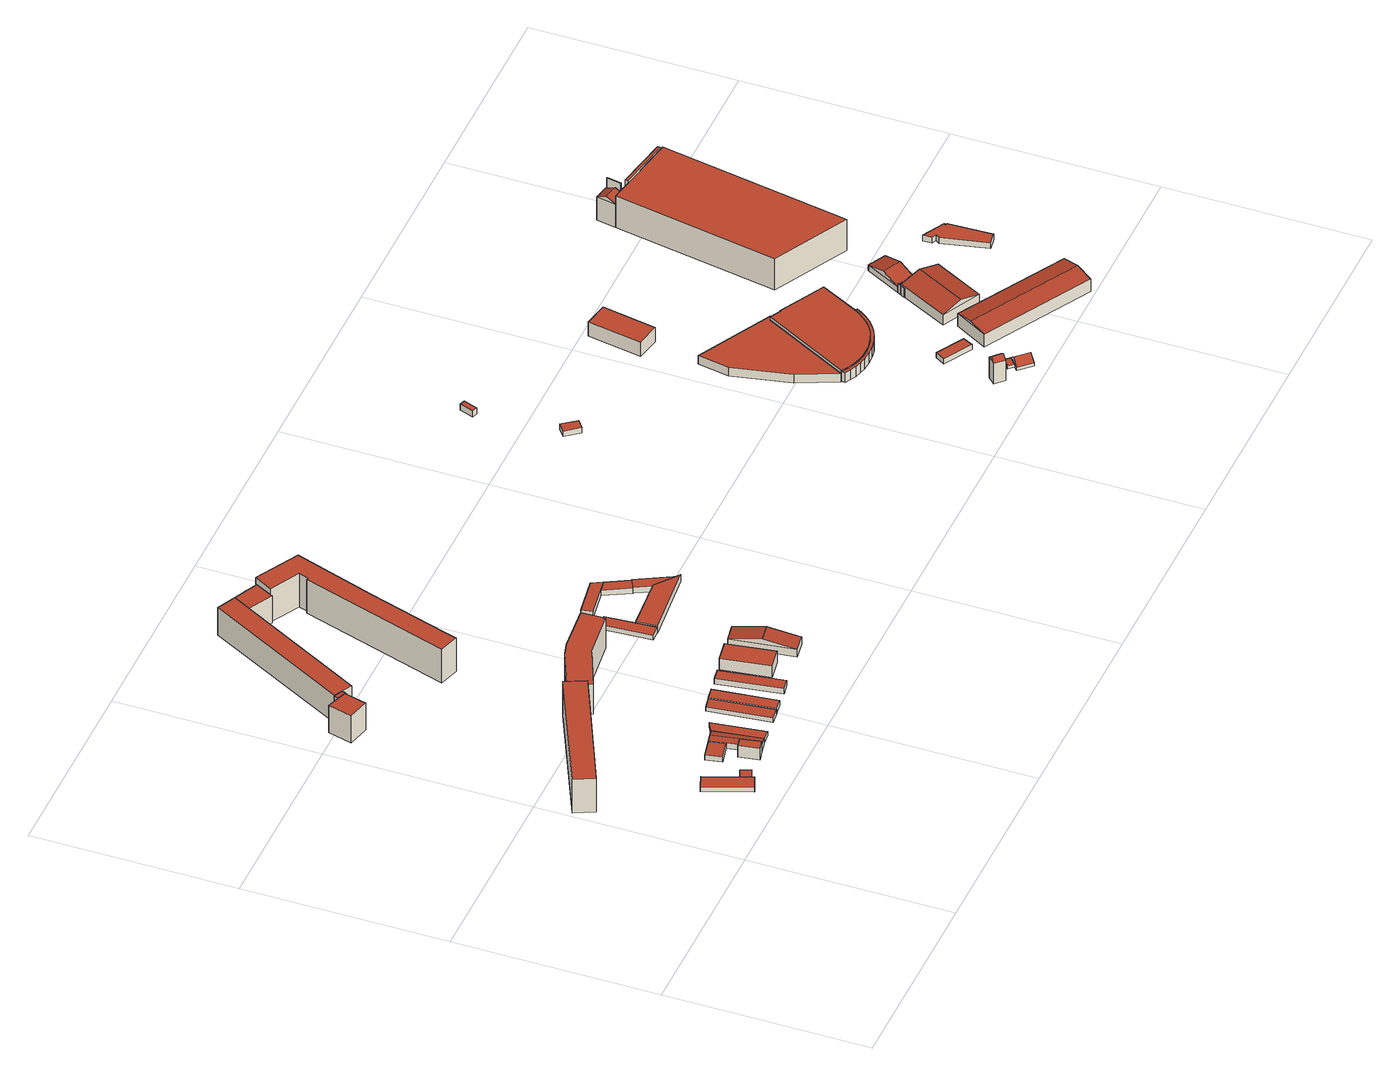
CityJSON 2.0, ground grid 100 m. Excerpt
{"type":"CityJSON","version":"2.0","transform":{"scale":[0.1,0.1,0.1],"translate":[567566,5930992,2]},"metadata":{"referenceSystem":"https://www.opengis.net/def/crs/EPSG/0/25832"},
"CityObjects":{
"building1":{"type":"Building","attributes":{"Gemeindeschluessel":"02000000","function":"31001_2320"},"children":["building1-1","building1-2"]},
"building1-1":{"type":"BuildingPart","attributes":{"roofType":"1000","measuredHeight":2.61,"storeysAboveGround":2},"parents":["building1"],"geometry":[{"type":"Solid","lod":"2","boundaries":[[[[0,1,2,3]],[[4,5,1,0]],[[6,7,5,4]],[[3,2,7,6]],[[4,0,3,6]],[[1,5,7,2]]]],"semantics":{"surfaces":[{"type":"WallSurface"},{"type":"RoofSurface","Flaechenneigung":"90","Flaechenrichtung":"0","Flaechengroesse":"172.58884900269"},{"type":"GroundSurface"}],"values":[[0,0,0,0,1,2]]}}]},
"building1-2":{"type":"BuildingPart","attributes":{"roofType":"1000","measuredHeight":2.61,"storeysAboveGround":2},"parents":["building1"],"geometry":[{"type":"Solid","lod":"2","boundaries":[[[[8,9,10,11]],[[12,13,9,8]],[[14,15,13,12]],[[11,10,15,14]],[[12,8,11,14]],[[9,13,15,10]]]],"semantics":{"surfaces":[{"type":"WallSurface"},{"type":"RoofSurface","Flaechenneigung":"90","Flaechenrichtung":"0","Flaechengroesse":"24.5492447612525"},{"type":"GroundSurface"}],"values":[[0,0,0,0,1,2]]}}]},
"building2":{"type":"Building","attributes":{"Gemeindeschluessel":"02000000","function":"31001_2120"},"children":["building2-1","building2-2","building2-3"]},
"building2-1":{"type":"BuildingPart","attributes":{"roofType":"1000","measuredHeight":6.5,"storeysAboveGround":2},"parents":["building2"],"geometry":[{"type":"Solid","lod":"2","boundaries":[[[[16,17,18,19]],[[20,21,17,16]],[[22,23,21,20]],[[19,18,23,22]],[[20,16,19,22]],[[17,21,23,18]]]],"semantics":{"surfaces":[{"type":"WallSurface"},{"type":"RoofSurface","Flaechenneigung":"90","Flaechenrichtung":"0","Flaechengroesse":"48.8688509267529"},{"type":"GroundSurface"}],"values":[[0,0,0,0,1,2]]}}]},
"building2-2":{"type":"BuildingPart","attributes":{"roofType":"3100","measuredHeight":3.79,"storeysAboveGround":2},"parents":["building2"],"geometry":[{"type":"Solid","lod":"2","boundaries":[[[[24,25,26,27]],[[28,21,25,24]],[[29,30,21,28]],[[27,26,30,29]],[[24,31,28]],[[29,32,27]],[[27,32,31,24]],[[28,31,32,29]],[[25,21,30,26]]]],"semantics":{"surfaces":[{"type":"WallSurface"},{"type":"RoofSurface","Flaechenneigung":"78.8518029369975","Flaechenrichtung":"80.4486795784462","Flaechengroesse":"81.4387419952167"},{"type":"RoofSurface","Flaechenneigung":"78.8560026467518","Flaechenrichtung":"259.148155860536","Flaechengroesse":"81.4329071623672"},{"type":"GroundSurface"}],"values":[[0,0,0,0,0,0,1,2,3]]}}]},
"building2-3":{"type":"BuildingPart","attributes":{"roofType":"1000","measuredHeight":2.98,"storeysAboveGround":2},"parents":["building2"],"geometry":[{"type":"Solid","lod":"2","boundaries":[[[[33,34,35,36]],[[37,38,34,33]],[[39,30,38,37]],[[36,35,30,39]],[[37,33,36,39]],[[34,38,30,35]]]],"semantics":{"surfaces":[{"type":"WallSurface"},{"type":"RoofSurface","Flaechenneigung":"90","Flaechenrichtung":"0","Flaechengroesse":"76.8748720084863"},{"type":"GroundSurface"}],"values":[[0,0,0,0,1,2]]}}]},
"building3":{"type":"Building","attributes":{"Gemeindeschluessel":"02000000","function":"31001_1010"},"children":["building3-1","building3-2"]},
"building3-1":{"type":"BuildingPart","attributes":{"roofType":"1000","measuredHeight":19.07,"storeysAboveGround":5},"parents":["building3"],"geometry":[{"type":"Solid","lod":"2","boundaries":[[[[40,41,42,43]],[[44,45,41,40]],[[46,47,45,44]],[[43,42,47,46]],[[44,40,43,46]],[[41,45,47,42]]]],"semantics":{"surfaces":[{"type":"WallSurface"},{"type":"RoofSurface","Flaechenneigung":"90","Flaechenrichtung":"0","Flaechengroesse":"732.105145331056"},{"type":"GroundSurface"}],"values":[[0,0,0,0,1,2]]}}]},
"building3-2":{"type":"BuildingPart","attributes":{"roofType":"1000","measuredHeight":16.94,"storeysAboveGround":5},"parents":["building3"],"geometry":[{"type":"Solid","lod":"2","boundaries":[[[[48,49,50,51]],[[52,53,49,48]],[[54,47,53,52]],[[55,56,47,54]],[[57,58,56,55]],[[59,60,58,57]],[[61,62,60,59]],[[63,64,62,61]],[[65,66,64,63]],[[67,68,66,65]],[[51,50,68,67]],[[65,63,61,59,57,55,54,52,48,51,67]],[[49,53,47,56,58,60,62,64,66,68,50]]]],"semantics":{"surfaces":[{"type":"WallSurface"},{"type":"RoofSurface","Flaechenneigung":"90","Flaechenrichtung":"0","Flaechengroesse":"577.203025710552"},{"type":"GroundSurface"}],"values":[[0,0,0,0,0,0,0,0,0,0,0,1,2]]}}]},
"building4":{"type":"Building","attributes":{"Gemeindeschluessel":"02000000","function":"31001_2463","roofType":"1000","measuredHeight":2.28,"storeysAboveGround":1},"address":[{"country":"Germany","locality":"Hamburg","thoroughfareNumber":"16","thoroughfareName":"Uffelnsweg","postcode":"20539"}],"geometry":[{"type":"Solid","lod":"2","boundaries":[[[[69,70,71,72]],[[73,74,70,69]],[[75,76,74,73]],[[72,71,76,75]],[[73,69,72,75]],[[70,74,76,71]]]],"semantics":{"surfaces":[{"type":"WallSurface"},{"type":"RoofSurface","Flaechenneigung":"90","Flaechenrichtung":"0","Flaechengroesse":"151.168397990707"},{"type":"GroundSurface"}],"values":[[0,0,0,0,1,2]]}}]},
"building5":{"type":"Building","attributes":{"Gemeindeschluessel":"02000000","function":"31001_2463","roofType":"1000","measuredHeight":2.44,"storeysAboveGround":1},"geometry":[{"type":"Solid","lod":"2","boundaries":[[[[77,78,79,80]],[[81,82,78,77]],[[83,84,82,81]],[[80,79,84,83]],[[81,77,80,83]],[[78,82,84,79]]]],"semantics":{"surfaces":[{"type":"WallSurface"},{"type":"RoofSurface","Flaechenneigung":"90","Flaechenrichtung":"0","Flaechengroesse":"186.689683500251"},{"type":"GroundSurface"}],"values":[[0,0,0,0,1,2]]}}]},
"building6":{"type":"Building","attributes":{"Gemeindeschluessel":"02000000","function":"31001_2463","roofType":"1000","measuredHeight":2.74,"storeysAboveGround":1},"geometry":[{"type":"Solid","lod":"2","boundaries":[[[[85,86,87,88]],[[89,90,86,85]],[[91,92,90,89]],[[88,87,92,91]],[[89,85,88,91]],[[86,90,92,87]]]],"semantics":{"surfaces":[{"type":"WallSurface"},{"type":"RoofSurface","Flaechenneigung":"90","Flaechenrichtung":"0","Flaechengroesse":"181.79364650472"},{"type":"GroundSurface"}],"values":[[0,0,0,0,1,2]]}}]},
"building7":{"type":"Building","attributes":{"Gemeindeschluessel":"02000000","function":"31001_1120"},"children":["building7-1","building7-2","building7-3","building7-4","building7-5"]},
"building7-1":{"type":"BuildingPart","attributes":{"roofType":"1000","measuredHeight":15.47,"storeysAboveGround":5},"parents":["building7"],"geometry":[{"type":"Solid","lod":"2","boundaries":[[[[93,94,95,96]],[[97,98,94,93]],[[99,100,98,97]],[[96,95,100,99]],[[97,93,96,99]],[[94,98,100,95]]]],"semantics":{"surfaces":[{"type":"WallSurface"},{"type":"RoofSurface","Flaechenneigung":"90","Flaechenrichtung":"0","Flaechengroesse":"129.647803347166"},{"type":"GroundSurface"}],"values":[[0,0,0,0,1,2]]}}]},
"building7-2":{"type":"BuildingPart","attributes":{"roofType":"1000","measuredHeight":15.52,"storeysAboveGround":5},"parents":["building7"],"geometry":[{"type":"Solid","lod":"2","boundaries":[[[[101,102,103,104]],[[105,106,102,101]],[[107,108,106,105]],[[104,103,108,107]],[[105,101,104,107]],[[102,106,108,103]]]],"semantics":{"surfaces":[{"type":"WallSurface"},{"type":"RoofSurface","Flaechenneigung":"90","Flaechenrichtung":"0","Flaechengroesse":"822.22775603374"},{"type":"GroundSurface"}],"values":[[0,0,0,0,1,2]]}}]},
"building7-3":{"type":"BuildingPart","attributes":{"roofType":"1000","measuredHeight":15.48,"storeysAboveGround":5},"parents":["building7"],"geometry":[{"type":"Solid","lod":"2","boundaries":[[[[109,110,106,105]],[[111,112,110,109]],[[113,114,112,111]],[[105,106,114,113]],[[111,109,105,113]],[[110,112,114,106]]]],"semantics":{"surfaces":[{"type":"WallSurface"},{"type":"RoofSurface","Flaechenneigung":"90","Flaechenrichtung":"0","Flaechengroesse":"131.865749103878"},{"type":"GroundSurface"}],"values":[[0,0,0,0,1,2]]}}]},
"building7-4":{"type":"BuildingPart","attributes":{"roofType":"1000","measuredHeight":14.24,"storeysAboveGround":5},"parents":["building7"],"geometry":[{"type":"Solid","lod":"2","boundaries":[[[[115,116,117,118]],[[119,120,116,115]],[[121,110,120,119]],[[118,117,110,121]],[[119,115,118,121]],[[116,120,110,117]]]],"semantics":{"surfaces":[{"type":"WallSurface"},{"type":"RoofSurface","Flaechenneigung":"90","Flaechenrichtung":"0","Flaechengroesse":"7.72104559241186"},{"type":"GroundSurface"}],"values":[[0,0,0,0,1,2]]}}]},
"building7-5":{"type":"BuildingPart","attributes":{"roofType":"1000","measuredHeight":15.47,"storeysAboveGround":5},"parents":["building7"],"geometry":[{"type":"Solid","lod":"2","boundaries":[[[[122,123,124,125]],[[97,98,123,122]],[[126,127,98,97]],[[104,103,127,126]],[[125,124,103,104]],[[126,97,122,125,104]],[[123,98,127,103,124]]]],"semantics":{"surfaces":[{"type":"WallSurface"},{"type":"RoofSurface","Flaechenneigung":"90","Flaechenrichtung":"0","Flaechengroesse":"10.6397824317568"},{"type":"GroundSurface"}],"values":[[0,0,0,0,0,1,2]]}}]},
"building8":{"type":"Building","attributes":{"Gemeindeschluessel":"02000000","function":"31001_2463","roofType":"1000","measuredHeight":3,"storeysAboveGround":1},"geometry":[{"type":"Solid","lod":"2","boundaries":[[[[128,129,130,131]],[[132,133,129,128]],[[134,135,133,132]],[[131,130,135,134]],[[132,128,131,134]],[[129,133,135,130]]]],"semantics":{"surfaces":[{"type":"WallSurface"},{"type":"RoofSurface","Flaechenneigung":"90","Flaechenrichtung":"0","Flaechengroesse":"183.061520990326"},{"type":"GroundSurface"}],"values":[[0,0,0,0,1,2]]}}]},
"building9":{"type":"Building","attributes":{"Gemeindeschluessel":"02000000","function":"31001_2120","roofType":"1000","measuredHeight":6.51,"storeysAboveGround":1},"geometry":[{"type":"Solid","lod":"2","boundaries":[[[[136,137,138,139]],[[140,141,137,136]],[[142,143,141,140]],[[139,138,143,142]],[[140,136,139,142]],[[137,141,143,138]]]],"semantics":{"surfaces":[{"type":"WallSurface"},{"type":"RoofSurface","Flaechenneigung":"90","Flaechenrichtung":"0","Flaechengroesse":"251.852332992209"},{"type":"GroundSurface"}],"values":[[0,0,0,0,1,2]]}}]},
"building10":{"type":"Building","attributes":{"Gemeindeschluessel":"02000000","function":"31001_1120","roofType":"1000","measuredHeight":18.95,"storeysAboveGround":6},"address":[{"country":"Germany","locality":"Hamburg","thoroughfareNumber":"4","thoroughfareName":"Veddeler Stieg","postcode":"20539"}],"geometry":[{"type":"Solid","lod":"2","boundaries":[[[[144,120,145,146]],[[147,148,120,144]],[[149,150,148,147]],[[151,152,150,149]],[[153,154,152,151]],[[155,156,154,153]],[[157,158,156,155]],[[159,160,158,157]],[[161,162,160,159]],[[146,145,162,161]],[[159,157,155,153,151,149,147,144,146,161]],[[120,148,150,152,154,156,158,160,162,145]]]],"semantics":{"surfaces":[{"type":"WallSurface"},{"type":"RoofSurface","Flaechenneigung":"90","Flaechenrichtung":"0","Flaechengroesse":"1080.9706985871"},{"type":"GroundSurface"}],"values":[[0,0,0,0,0,0,0,0,0,0,1,2]]}}]},
"building11":{"type":"Building","attributes":{"Gemeindeschluessel":"02000000","function":"31001_2320","roofType":"3100","measuredHeight":7.21,"storeysAboveGround":2},"address":[{"country":"Germany","locality":"Hamburg","thoroughfareNumber":"10","thoroughfareName":"Uffelnsweg","postcode":"20539"}],"geometry":[{"type":"Solid","lod":"2","boundaries":[[[[163,164,165,166]],[[167,168,164,163]],[[169,170,168,167]],[[166,165,170,169]],[[163,171,167]],[[169,172,166]],[[166,172,171,163]],[[167,171,172,169]],[[164,168,170,165]]]],"semantics":{"surfaces":[{"type":"WallSurface"},{"type":"RoofSurface","Flaechenneigung":"79.7209496177014","Flaechenrichtung":"351.230539241221","Flaechengroesse":"142.34363943817"},{"type":"RoofSurface","Flaechenneigung":"79.7210474621552","Flaechenrichtung":"171.280944962955","Flaechengroesse":"142.949715128768"},{"type":"GroundSurface"}],"values":[[0,0,0,0,0,0,1,2,3]]}}]},
"building12":{"type":"Building","attributes":{"Gemeindeschluessel":"02000000","function":"31001_2120"},"children":["building12-1","building12-2"]},
"building12-1":{"type":"BuildingPart","attributes":{"roofType":"1000","measuredHeight":2.74,"storeysAboveGround":1},"parents":["building12"],"geometry":[{"type":"Solid","lod":"2","boundaries":[[[[173,174,175,176]],[[177,178,174,173]],[[179,180,178,177]],[[176,175,180,179]],[[177,173,176,179]],[[174,178,180,175]]]],"semantics":{"surfaces":[{"type":"WallSurface"},{"type":"RoofSurface","Flaechenneigung":"90","Flaechenrichtung":"0","Flaechengroesse":"6.27148398779544"},{"type":"GroundSurface"}],"values":[[0,0,0,0,1,2]]}}]},
"building12-2":{"type":"BuildingPart","attributes":{"roofType":"1000","measuredHeight":2.74,"storeysAboveGround":1},"parents":["building12"],"geometry":[{"type":"Solid","lod":"2","boundaries":[[[[181,182,183,184]],[[185,186,182,181]],[[179,180,186,185]],[[184,183,180,179]],[[185,181,184,179]],[[182,186,180,183]]]],"semantics":{"surfaces":[{"type":"WallSurface"},{"type":"RoofSurface","Flaechenneigung":"90","Flaechenrichtung":"0","Flaechengroesse":"145.468519502901"},{"type":"GroundSurface"}],"values":[[0,0,0,0,1,2]]}}]},
"building13":{"type":"Building","attributes":{"Gemeindeschluessel":"02000000","function":"31001_2463"},"children":["building13-1","building13-2"]},
"building13-1":{"type":"BuildingPart","attributes":{"roofType":"1000","measuredHeight":3.28,"storeysAboveGround":1},"parents":["building13"],"geometry":[{"type":"Solid","lod":"2","boundaries":[[[[187,188,189,190]],[[191,192,188,187]],[[193,194,192,191]],[[190,189,194,193]],[[191,187,190,193]],[[188,192,194,189]]]],"semantics":{"surfaces":[{"type":"WallSurface"},{"type":"RoofSurface","Flaechenneigung":"90","Flaechenrichtung":"0","Flaechengroesse":"84.9333030096794"},{"type":"GroundSurface"}],"values":[[0,0,0,0,1,2]]}}]},
"building13-2":{"type":"BuildingPart","attributes":{"roofType":"1000","measuredHeight":3.98,"storeysAboveGround":1},"parents":["building13"],"geometry":[{"type":"Solid","lod":"2","boundaries":[[[[195,194,189,196]],[[197,198,194,195]],[[199,200,198,197]],[[196,189,200,199]],[[197,195,196,199]],[[194,198,200,189]]]],"semantics":{"surfaces":[{"type":"WallSurface"},{"type":"RoofSurface","Flaechenneigung":"90","Flaechenrichtung":"0","Flaechengroesse":"314.695896493503"},{"type":"GroundSurface"}],"values":[[0,0,0,0,1,2]]}}]},
"building14":{"type":"Building","attributes":{"Gemeindeschluessel":"02000000","function":"31001_2463"},"children":["building14-1","building14-2"]},
"building14-1":{"type":"BuildingPart","attributes":{"roofType":"1000","measuredHeight":3.08,"storeysAboveGround":1},"parents":["building14"],"geometry":[{"type":"Solid","lod":"2","boundaries":[[[[201,202,203,204]],[[205,206,202,201]],[[207,208,206,205]],[[204,203,208,207]],[[205,201,204,207]],[[202,206,208,203]]]],"semantics":{"surfaces":[{"type":"WallSurface"},{"type":"RoofSurface","Flaechenneigung":"90","Flaechenrichtung":"0","Flaechengroesse":"74.0886133232645"},{"type":"GroundSurface"}],"values":[[0,0,0,0,1,2]]}}]},
"building14-2":{"type":"BuildingPart","attributes":{"roofType":"1000","measuredHeight":3.27,"storeysAboveGround":1},"parents":["building14"],"geometry":[{"type":"Solid","lod":"2","boundaries":[[[[209,210,211,212]],[[213,214,210,209]],[[215,202,214,213]],[[212,211,202,215]],[[213,209,212,215]],[[210,214,202,211]]]],"semantics":{"surfaces":[{"type":"WallSurface"},{"type":"RoofSurface","Flaechenneigung":"90","Flaechenrichtung":"0","Flaechengroesse":"112.067446182"},{"type":"GroundSurface"}],"values":[[0,0,0,0,1,2]]}}]},
"building15":{"type":"Building","attributes":{"Gemeindeschluessel":"02000000","function":"31001_2500","roofType":"1000","measuredHeight":2.99,"storeysAboveGround":1},"address":[{"country":"Germany","locality":"Hamburg","thoroughfareNumber":"16","thoroughfareName":"Hovestraße","postcode":"20539"}],"geometry":[{"type":"Solid","lod":"2","boundaries":[[[[216,217,218,219]],[[220,221,217,216]],[[222,223,221,220]],[[219,218,223,222]],[[220,216,219,222]],[[217,221,223,218]]]],"semantics":{"surfaces":[{"type":"WallSurface"},{"type":"RoofSurface","Flaechenneigung":"90","Flaechenrichtung":"0","Flaechengroesse":"46.1230499979023"},{"type":"GroundSurface"}],"values":[[0,0,0,0,1,2]]}}]},
"building16":{"type":"Building","attributes":{"Gemeindeschluessel":"02000000","function":"31001_2570","roofType":"1000","measuredHeight":3.54,"storeysAboveGround":1},"geometry":[{"type":"Solid","lod":"2","boundaries":[[[[224,225,226,227]],[[228,229,225,224]],[[230,231,229,228]],[[227,226,231,230]],[[228,224,227,230]],[[225,229,231,226]]]],"semantics":{"surfaces":[{"type":"WallSurface"},{"type":"RoofSurface","Flaechenneigung":"90","Flaechenrichtung":"0","Flaechengroesse":"20.0929274969885"},{"type":"GroundSurface"}],"values":[[0,0,0,0,1,2]]}}]},
"building17":{"type":"Building","attributes":{"Gemeindeschluessel":"02000000","function":"31001_1313","roofType":"3100","measuredHeight":13.48,"storeysAboveGround":1},"geometry":[{"type":"Solid","lod":"2","boundaries":[[[[232,233,234,235]],[[236,237,233,232]],[[238,239,237,236]],[[235,234,239,238]],[[232,240,236]],[[238,241,235]],[[235,241,240,232]],[[236,240,241,238]],[[233,237,239,234]]]],"semantics":{"surfaces":[{"type":"WallSurface"},{"type":"RoofSurface","Flaechenneigung":"54.4932676224833","Flaechenrichtung":"223.844507460467","Flaechengroesse":"17.8602716155271"},{"type":"RoofSurface","Flaechenneigung":"54.4969692337566","Flaechenrichtung":"43.0900811061626","Flaechengroesse":"17.8587000921634"},{"type":"GroundSurface"}],"values":[[0,0,0,0,0,0,1,2,3]]}}]},
"building18":{"type":"Building","attributes":{"Gemeindeschluessel":"02000000","function":"31001_2150","roofType":"1000","measuredHeight":4.81,"storeysAboveGround":1},"address":[{"country":"Germany","locality":"Hamburg","thoroughfareNumber":"20","thoroughfareName":"Hovestraße","postcode":"20539"}],"geometry":[{"type":"Solid","lod":"2","boundaries":[[[[242,243,244,245]],[[246,247,243,242]],[[248,249,247,246]],[[250,251,249,248]],[[252,253,251,250]],[[254,255,253,252]],[[245,244,255,254]],[[252,250,248,246,242,245,254]],[[243,247,249,251,253,255,244]]]],"semantics":{"surfaces":[{"type":"WallSurface"},{"type":"RoofSurface","Flaechenneigung":"90","Flaechenrichtung":"0","Flaechengroesse":"1251.64093444633"},{"type":"GroundSurface"}],"values":[[0,0,0,0,0,0,0,1,2]]}}]},
"building19":{"type":"Building","attributes":{"Gemeindeschluessel":"02000000","function":"31001_1313"},"children":["building19-1","building19-2"]},
"building19-1":{"type":"BuildingPart","attributes":{"roofType":"1000","measuredHeight":1.54,"storeysAboveGround":1},"parents":["building19"],"geometry":[{"type":"Solid","lod":"2","boundaries":[[[[256,257,258,259]],[[260,261,257,256]],[[262,263,261,260]],[[259,258,263,262]],[[260,256,259,262]],[[257,261,263,258]]]],"semantics":{"surfaces":[{"type":"WallSurface"},{"type":"RoofSurface","Flaechenneigung":"90","Flaechenrichtung":"0","Flaechengroesse":"16.5491774635628"},{"type":"GroundSurface"}],"values":[[0,0,0,0,1,2]]}}]},
"building19-2":{"type":"BuildingPart","attributes":{"roofType":"3100","measuredHeight":4.79,"storeysAboveGround":1},"parents":["building19"],"geometry":[{"type":"Solid","lod":"2","boundaries":[[[[264,265,257,256]],[[266,267,265,264]],[[268,269,267,266]],[[256,257,269,268]],[[264,270,266]],[[268,271,256]],[[256,271,270,264]],[[266,270,271,268]],[[265,267,269,257]]]],"semantics":{"surfaces":[{"type":"WallSurface"},{"type":"RoofSurface","Flaechenneigung":"48.717837658174","Flaechenrichtung":"46.6374509111088","Flaechengroesse":"40.6960507448364"},{"type":"RoofSurface","Flaechenneigung":"48.7179076388391","Flaechenrichtung":"226.632024489861","Flaechengroesse":"40.6998490684106"},{"type":"GroundSurface"}],"values":[[0,0,0,0,0,0,1,2,3]]}}]},
"building20":{"type":"Building","attributes":{"Gemeindeschluessel":"02000000","function":"51009_1610","roofType":"1000","measuredHeight":5.62},"geometry":[{"type":"Solid","lod":"2","boundaries":[[[[272,273,274,275]],[[276,277,273,272]],[[278,279,277,276]],[[280,281,279,278]],[[282,283,281,280]],[[284,285,283,282]],[[286,287,285,284]],[[288,289,287,286]],[[290,291,289,288]],[[292,293,291,290]],[[294,295,293,292]],[[296,297,295,294]],[[298,299,297,296]],[[300,301,299,298]],[[302,303,301,300]],[[304,305,303,302]],[[306,307,305,304]],[[308,309,307,306]],[[310,311,309,308]],[[312,313,311,310]],[[314,315,313,312]],[[316,317,315,314]],[[318,319,317,316]],[[320,321,319,318]],[[322,323,321,320]],[[324,325,323,322]],[[326,327,325,324]],[[328,329,327,326]],[[330,331,329,328]],[[332,333,331,330]],[[334,335,333,332]],[[275,274,335,334]],[[332,330,328,326,324,322,320,318,316,314,312,310,308,306,304,302,300,298,296,294,292,290,288,286,284,282,280,278,276,272,275,334]],[[273,277,279,281,283,285,287,289,291,293,295,297,299,301,303,305,307,309,311,313,315,317,319,321,323,325,327,329,331,333,335,274]]]],"semantics":{"surfaces":[{"type":"WallSurface"},{"type":"RoofSurface","Flaechenneigung":"90","Flaechenrichtung":"0","Flaechengroesse":"83.1663969440805"},{"type":"GroundSurface"}],"values":[[0,0,0,0,0,0,0,0,0,0,0,0,0,0,0,0,0,0,0,0,0,0,0,0,0,0,0,0,0,0,0,0,1,2]]}}]},
"building21":{"type":"Building","attributes":{"Gemeindeschluessel":"02000000","function":"31001_2020","roofType":"1000","measuredHeight":8.09,"storeysAboveGround":2},"address":[{"country":"Germany","locality":"Hamburg","thoroughfareNumber":"21","thoroughfareName":"Hovestraße","postcode":"20539"}],"geometry":[{"type":"Solid","lod":"2","boundaries":[[[[336,337,338,339]],[[340,341,337,336]],[[342,343,341,340]],[[339,338,343,342]],[[340,336,339,342]],[[337,341,343,338]]]],"semantics":{"surfaces":[{"type":"WallSurface"},{"type":"RoofSurface","Flaechenneigung":"90","Flaechenrichtung":"0","Flaechengroesse":"330.123540983861"},{"type":"GroundSurface"}],"values":[[0,0,0,0,1,2]]}}]},
"building22":{"type":"Building","attributes":{"Gemeindeschluessel":"02000000","function":"31001_2150","roofType":"1000","measuredHeight":2.87,"storeysAboveGround":1},"geometry":[{"type":"Solid","lod":"2","boundaries":[[[[344,345,346,347]],[[348,349,345,344]],[[350,351,349,348]],[[347,346,351,350]],[[348,344,347,350]],[[345,349,351,346]]]],"semantics":{"surfaces":[{"type":"WallSurface"},{"type":"RoofSurface","Flaechenneigung":"90","Flaechenrichtung":"0","Flaechengroesse":"88.3262280049023"},{"type":"GroundSurface"}],"values":[[0,0,0,0,1,2]]}}]},
"building23":{"type":"Building","attributes":{"Gemeindeschluessel":"02000000","function":"31001_2140","roofType":"1000","measuredHeight":6.56,"storeysAboveGround":1},"geometry":[{"type":"Solid","lod":"2","boundaries":[[[[352,255,353,354]],[[355,253,255,352]],[[356,251,253,355]],[[357,358,251,356]],[[359,360,358,357]],[[361,362,360,359]],[[363,364,362,361]],[[365,366,364,363]],[[367,368,366,365]],[[369,370,368,367]],[[371,372,370,369]],[[373,374,372,371]],[[375,376,374,373]],[[377,378,376,375]],[[379,380,378,377]],[[381,382,380,379]],[[383,384,382,381]],[[385,386,384,383]],[[387,388,386,385]],[[389,390,388,387]],[[391,392,390,389]],[[393,394,392,391]],[[354,353,394,393]],[[391,389,387,385,383,381,379,377,375,373,371,369,367,365,363,361,359,357,356,355,352,354,393]],[[255,253,251,358,360,362,364,366,368,370,372,374,376,378,380,382,384,386,388,390,392,394,353]]]],"semantics":{"surfaces":[{"type":"WallSurface"},{"type":"RoofSurface","Flaechenneigung":"90","Flaechenrichtung":"0","Flaechengroesse":"1382.55508978374"},{"type":"GroundSurface"}],"values":[[0,0,0,0,0,0,0,0,0,0,0,0,0,0,0,0,0,0,0,0,0,0,0,1,2]]}}]},
"building24":{"type":"Building","attributes":{"Gemeindeschluessel":"02000000","function":"31001_2140","roofType":"3100","measuredHeight":8.92,"storeysAboveGround":1},"geometry":[{"type":"Solid","lod":"2","boundaries":[[[[395,396,397,398]],[[399,400,396,395]],[[401,402,400,399]],[[398,397,402,401]],[[395,403,399]],[[401,404,398]],[[398,404,403,395]],[[399,403,404,401]],[[396,400,402,397]]]],"semantics":{"surfaces":[{"type":"WallSurface"},{"type":"RoofSurface","Flaechenneigung":"78.7694329869357","Flaechenrichtung":"29.3663320119065","Flaechengroesse":"571.657347696878"},{"type":"RoofSurface","Flaechenneigung":"78.7694345944567","Flaechenrichtung":"209.366383691375","Flaechengroesse":"571.646809601313"},{"type":"GroundSurface"}],"values":[[0,0,0,0,0,0,1,2,3]]}}]},
"building25":{"type":"Building","attributes":{"Gemeindeschluessel":"02000000","function":"31001_2020"},"children":["building25-1","building25-2","building25-3","building25-4","building25-5","building25-6"]},
"building25-1":{"type":"BuildingPart","attributes":{"roofType":"1000","measuredHeight":4.52,"storeysAboveGround":1},"parents":["building25"],"geometry":[{"type":"Solid","lod":"2","boundaries":[[[[405,406,407,408]],[[409,410,406,405]],[[411,412,410,409]],[[408,407,412,411]],[[409,405,408,411]],[[406,410,412,407]]]],"semantics":{"surfaces":[{"type":"WallSurface"},{"type":"RoofSurface","Flaechenneigung":"90","Flaechenrichtung":"0","Flaechengroesse":"27.6628486011645"},{"type":"GroundSurface"}],"values":[[0,0,0,0,1,2]]}}]},
"building25-2":{"type":"BuildingPart","attributes":{"roofType":"3100","measuredHeight":8.72,"storeysAboveGround":1},"parents":["building25"],"geometry":[{"type":"Solid","lod":"2","boundaries":[[[[413,414,415,416]],[[417,418,414,413]],[[419,412,418,417]],[[416,415,412,419]],[[413,420,417]],[[419,421,416]],[[416,421,420,413]],[[417,420,421,419]],[[414,418,412,415]]]],"semantics":{"surfaces":[{"type":"WallSurface"},{"type":"RoofSurface","Flaechenneigung":"75.0432796284992","Flaechenrichtung":"117.385403183625","Flaechengroesse":"309.443084214715"},{"type":"RoofSurface","Flaechenneigung":"75.0430291139314","Flaechenrichtung":"297.224490799089","Flaechengroesse":"312.20857803386"},{"type":"GroundSurface"}],"values":[[0,0,0,0,0,0,1,2,3]]}}]},
"building25-3":{"type":"BuildingPart","attributes":{"roofType":"1000","measuredHeight":5.16,"storeysAboveGround":1},"parents":["building25"],"geometry":[{"type":"Solid","lod":"2","boundaries":[[[[422,423,424,425]],[[426,427,423,422]],[[428,407,427,426]],[[425,424,407,428]],[[426,422,425,428]],[[423,427,407,424]]]],"semantics":{"surfaces":[{"type":"WallSurface"},{"type":"RoofSurface","Flaechenneigung":"90","Flaechenrichtung":"0","Flaechengroesse":"1.09539006619655"},{"type":"GroundSurface"}],"values":[[0,0,0,0,1,2]]}}]},
"building25-4":{"type":"BuildingPart","attributes":{"roofType":"3100","measuredHeight":6.24,"storeysAboveGround":1},"parents":["building25"],"geometry":[{"type":"Solid","lod":"2","boundaries":[[[[429,430,431,432]],[[433,434,430,429]],[[435,427,434,433]],[[432,431,427,435]],[[429,436,433]],[[435,437,432]],[[432,437,436,429]],[[433,436,437,435]],[[430,434,427,431]]]],"semantics":{"surfaces":[{"type":"WallSurface"},{"type":"RoofSurface","Flaechenneigung":"73.4687456628507","Flaechenrichtung":"27.7797991488957","Flaechengroesse":"102.763276618581"},{"type":"RoofSurface","Flaechenneigung":"73.4687424746128","Flaechenrichtung":"207.710005201674","Flaechengroesse":"102.772077101443"},{"type":"GroundSurface"}],"values":[[0,0,0,0,0,0,1,2,3]]}}]},
"building25-5":{"type":"BuildingPart","attributes":{"roofType":"1000","measuredHeight":2.73,"storeysAboveGround":1},"parents":["building25"],"geometry":[{"type":"Solid","lod":"2","boundaries":[[[[438,439,430,440]],[[441,442,439,438]],[[443,444,442,441]],[[440,430,444,443]],[[441,438,440,443]],[[439,442,444,430]]]],"semantics":{"surfaces":[{"type":"WallSurface"},{"type":"RoofSurface","Flaechenneigung":"90","Flaechenrichtung":"0","Flaechengroesse":"3.55666282034342"},{"type":"GroundSurface"}],"values":[[0,0,0,0,1,2]]}}]},
"building25-6":{"type":"BuildingPart","attributes":{"roofType":"1000","measuredHeight":2.65,"storeysAboveGround":1},"parents":["building25"],"geometry":[{"type":"Solid","lod":"2","boundaries":[[[[445,446,447,448]],[[449,450,446,445]],[[451,452,450,449]],[[448,447,452,451]],[[449,445,448,451]],[[446,450,452,447]]]],"semantics":{"surfaces":[{"type":"WallSurface"},{"type":"RoofSurface","Flaechenneigung":"90","Flaechenrichtung":"0","Flaechengroesse":"0.912014500849929"},{"type":"GroundSurface"}],"values":[[0,0,0,0,1,2]]}}]},
"building26":{"type":"Building","attributes":{"Gemeindeschluessel":"02000000","function":"31001_2320"},"children":["building26-1","building26-2","building26-3","building26-4"]},
"building26-1":{"type":"BuildingPart","attributes":{"roofType":"3100","measuredHeight":15.47,"storeysAboveGround":3},"parents":["building26"],"geometry":[{"type":"Solid","lod":"2","boundaries":[[[[453,454,455,456]],[[457,458,454,453]],[[459,460,458,457]],[[456,455,460,459]],[[453,461,457]],[[459,462,456]],[[456,462,461,453]],[[457,461,462,459]],[[454,458,460,455]]]],"semantics":{"surfaces":[{"type":"WallSurface"},{"type":"RoofSurface","Flaechenneigung":"64.1385685323216","Flaechenrichtung":"190.047650977121","Flaechengroesse":"40.5080572677762"},{"type":"RoofSurface","Flaechenneigung":"64.138520967722","Flaechenrichtung":"10.1654503257594","Flaechengroesse":"40.3107803626428"},{"type":"GroundSurface"}],"values":[[0,0,0,0,0,0,1,2,3]]}}]},
"building26-2":{"type":"BuildingPart","attributes":{"roofType":"1000","measuredHeight":17.87,"storeysAboveGround":3},"parents":["building26"],"geometry":[{"type":"Solid","lod":"2","boundaries":[[[[463,464,465,466]],[[467,468,464,463]],[[469,454,468,467]],[[466,465,454,469]],[[467,463,466,469]],[[464,468,454,465]]]],"semantics":{"surfaces":[{"type":"WallSurface"},{"type":"RoofSurface","Flaechenneigung":"90","Flaechenrichtung":"0","Flaechengroesse":"3553.50332630456"},{"type":"GroundSurface"}],"values":[[0,0,0,0,1,2]]}}]},
"building26-3":{"type":"BuildingPart","attributes":{"roofType":"1000","measuredHeight":18.91,"storeysAboveGround":3},"parents":["building26"],"geometry":[{"type":"Solid","lod":"2","boundaries":[[[[470,471,472,473]],[[474,475,471,470]],[[476,477,475,474]],[[473,472,477,476]],[[474,470,473,476]],[[471,475,477,472]]]],"semantics":{"surfaces":[{"type":"WallSurface"},{"type":"RoofSurface","Flaechenneigung":"90","Flaechenrichtung":"0","Flaechengroesse":"43.8093460359409"},{"type":"GroundSurface"}],"values":[[0,0,0,0,1,2]]}}]},
"building26-4":{"type":"BuildingPart","attributes":{"roofType":"1000","measuredHeight":18.94,"storeysAboveGround":3},"parents":["building26"],"geometry":[{"type":"Solid","lod":"2","boundaries":[[[[478,479,480,481]],[[482,483,479,478]],[[484,485,483,482]],[[481,480,485,484]],[[482,478,481,484]],[[479,483,485,480]]]],"semantics":{"surfaces":[{"type":"WallSurface"},{"type":"RoofSurface","Flaechenneigung":"90","Flaechenrichtung":"0","Flaechengroesse":"2.93224785233809"},{"type":"GroundSurface"}],"values":[[0,0,0,0,1,2]]}}]},
"building27":{"type":"Building","attributes":{"Gemeindeschluessel":"02000000","function":"31001_2320","roofType":"1000","measuredHeight":3.34,"storeysAboveGround":1},"address":[{"country":"Germany","locality":"Hamburg","thoroughfareNumber":"28","thoroughfareName":"Hovestraße","postcode":"20539"}],"geometry":[{"type":"Solid","lod":"2","boundaries":[[[[486,487,488,489]],[[490,491,487,486]],[[492,493,491,490]],[[494,495,493,492]],[[496,497,495,494]],[[498,499,497,496]],[[500,501,499,498]],[[502,503,501,500]],[[489,488,503,502]],[[500,498,496,494,492,490,486,489,502]],[[487,491,493,495,497,499,501,503,488]]]],"semantics":{"surfaces":[{"type":"WallSurface"},{"type":"RoofSurface","Flaechenneigung":"90","Flaechenrichtung":"0","Flaechengroesse":"226.856238011917"},{"type":"GroundSurface"}],"values":[[0,0,0,0,0,0,0,0,0,1,2]]}}]},
"building28":{"type":"Building","attributes":{"Gemeindeschluessel":"02000000","function":"51009_1610"},"children":["building28-1","building28-2","building28-3"]},
"building28-1":{"type":"BuildingPart","attributes":{"roofType":"1000","measuredHeight":7.15},"parents":["building28"],"geometry":[{"type":"Solid","lod":"2","boundaries":[[[[504,505,506,507]],[[508,509,505,504]],[[510,511,509,508]],[[507,506,511,510]],[[508,504,507,510]],[[505,509,511,506]]]],"semantics":{"surfaces":[{"type":"WallSurface"},{"type":"RoofSurface","Flaechenneigung":"90","Flaechenrichtung":"0","Flaechengroesse":"102.685640854059"},{"type":"GroundSurface"}],"values":[[0,0,0,0,1,2]]}}]},
"building28-2":{"type":"BuildingPart","attributes":{"roofType":"1000","measuredHeight":7.15},"parents":["building28"],"geometry":[{"type":"Solid","lod":"2","boundaries":[[[[512,513,505,504]],[[514,515,513,512]],[[516,517,515,514]],[[504,505,517,516]],[[514,512,504,516]],[[513,515,517,505]]]],"semantics":{"surfaces":[{"type":"WallSurface"},{"type":"RoofSurface","Flaechenneigung":"90","Flaechenrichtung":"0","Flaechengroesse":"2.9850936490761"},{"type":"GroundSurface"}],"values":[[0,0,0,0,1,2]]}}]},
"building28-3":{"type":"BuildingPart","attributes":{"roofType":"1000","measuredHeight":7.15},"parents":["building28"],"geometry":[{"type":"Solid","lod":"2","boundaries":[[[[518,519,520,521]],[[522,523,519,518]],[[508,509,523,522]],[[524,525,509,508]],[[526,527,525,524]],[[521,520,527,526]],[[524,508,522,518,521,526]],[[519,523,509,525,527,520]]]],"semantics":{"surfaces":[{"type":"WallSurface"},{"type":"RoofSurface","Flaechenneigung":"90","Flaechenrichtung":"0","Flaechengroesse":"5.66012803574554"},{"type":"GroundSurface"}],"values":[[0,0,0,0,0,0,1,2]]}}]}
},
"vertices":[
[429,122,52],[429,122,26],[497,148,26],[497,148,52],[343,346,52],[343,346,26],[411,369,52],[411,369,26],
[517,226,52],[517,226,26],[473,209,26],[473,209,52],[536,177,52],[536,177,26],[493,160,52],[493,160,26],
[673,289,91],[673,289,26],[626,279,26],[626,279,91],[693,191,91],[693,191,26],[644,181,91],[644,181,26],
[753,203,58],[753,203,26],[716,440,26],[716,440,58],[693,191,58],[645,426,58],[645,426,26],[723,197,64],[680,433,64],
[568,328,56],[568,328,26],[661,347,26],[661,347,56],[552,407,56],[552,407,26],[645,426,56],
[48,722,213],[48,722,22],[664,1006,22],[664,1006,213],[2,818,213],[2,818,22],[619,1105,213],[619,1105,22],
[880,1071,192],[880,1071,22],[1117,1099,22],[1117,1099,192],[674,983,192],[674,983,22],[619,1105,192],[623,1107,192],[623,1107,22],[630,1092,192],[630,1092,22],[824,1177,192],[824,1177,22],[887,1194,192],[887,1194,22],[1114,1215,192],[1114,1215,22],[1120,1111,192],[1120,1111,22],[1116,1111,192],[1116,1111,22],
[774,472,51],[774,472,28],[716,440,28],[716,440,51],[810,210,51],[810,210,28],[753,203,51],[753,203,28],
[964,229,52],[964,229,28],[926,537,28],[926,537,52],[904,221,52],[904,221,28],[867,525,52],[867,525,28],
[984,547,57],[984,547,29],[926,537,29],[926,537,57],[1023,236,57],[1023,236,29],[964,229,57],[964,229,29],
[126,2020,178],[126,2020,23],[95,1900,23],[95,1900,178],[229,1984,178],[229,1984,23],[200,1873,178],[200,1873,23],
[574,2722,178],[574,2722,23],[197,2022,23],[197,2022,178],[667,2677,178],[667,2677,23],[287,1973,178],[287,1973,23],
[786,2620,178],[786,2620,23],[738,2529,178],[738,2529,23],[621,2592,178],[621,2592,23],
[733,2660,166],[733,2660,23],[726,2649,23],[726,2649,166],[791,2628,166],[791,2628,23],[786,2620,166],
[227,1975,178],[227,1975,23],[240,1998,23],[240,1998,178],[185,1999,178],[185,1999,23],
[1158,256,62],[1158,256,32],[1110,567,32],[1110,567,62],[1100,247,62],[1100,247,32],[1052,558,62],[1052,558,32],
[1252,589,99],[1252,589,34],[1148,573,34],[1148,573,99],[1289,353,99],[1289,353,34],[1185,336,99],[1185,336,34],
[791,2628,213],[742,2536,23],[742,2536,213],[1003,2511,213],[1003,2511,23],[870,2115,213],[870,2115,23],[744,1716,213],[744,1716,23],[725,1652,213],[725,1652,23],[627,1682,213],[627,1682,23],[859,2413,213],[859,2413,23],[870,2410,213],[870,2410,23],[886,2458,213],[886,2458,23],
[1399,612,77],[1399,612,34],[1311,598,34],[1311,598,77],[1444,299,77],[1444,299,34],[1356,286,77],[1356,286,34],[1421,455,106],[1333,442,106],
[1239,1193,60],[1239,1193,33],[1214,1190,33],[1214,1190,60],[1241,1167,60],[1241,1167,33],[1216,1166,60],[1216,1166,33],
[1292,922,60],[1292,922,33],[1275,1170,33],[1275,1170,60],[1233,919,60],[1233,919,33],
[1508,1122,61],[1508,1122,28],[1548,1044,28],[1548,1044,61],[1556,1148,61],[1556,1148,28],[1659,956,61],[1659,956,28],
[1659,956,68],[1548,1044,68],[1292,921,68],[1292,921,28],[1285,1022,68],[1285,1022,28],
[1497,1258,58],[1497,1258,27],[1440,1249,27],[1440,1249,58],[1556,1148,58],[1556,1148,27],[1508,1122,58],[1508,1122,27],
[1280,1280,60],[1280,1280,27],[1288,1224,27],[1288,1224,60],[1469,1310,60],[1469,1310,27],[1497,1258,60],
[2440,1839,61],[2440,1839,32],[2398,1804,32],[2398,1804,61],[2492,1769,61],[2492,1769,32],[2451,1737,61],[2451,1737,32],
[2454,2295,42],[2454,2295,7],[2428,2304,7],[2428,2304,42],[2430,2227,42],[2430,2227,7],[2404,2236,42],[2404,2236,7],
[3424,169,154],[3424,169,38],[3465,129,38],[3465,129,154],[3458,205,154],[3458,205,38],[3500,167,154],[3500,167,38],[3441,187,173],[3483,148,173],
[3049,1278,83],[3049,1278,35],[3110,994,35],[3110,994,83],[3078,1433,83],[3078,1433,35],[3448,1238,83],[3448,1238,35],[3438,1221,83],[3438,1221,35],[3422,1229,83],[3422,1229,35],[3193,801,83],[3193,801,35],
[3605,162,51],[3605,162,36],[3582,186,36],[3582,186,51],[3568,128,51],[3568,128,36],[3546,152,51],[3546,152,36],
[3661,102,51],[3661,102,36],[3608,51,51],[3608,51,36],[3551,111,51],[3551,111,36],[3635,77,83],[3578,137,83],
[3355,733,96],[3355,733,40],[3398,736,40],[3398,736,96],[3311,736,96],[3311,736,40],[3279,742,96],[3279,742,40],[3248,752,96],[3248,752,40],[3218,766,96],[3218,766,40],[3190,782,96],[3190,782,40],[3193,801,96],[3193,801,40],[3225,782,96],[3225,782,40],[3258,767,96],[3258,767,40],[3294,756,96],[3294,756,40],[3330,750,96],[3330,750,40],[3364,749,96],[3364,749,40],[3398,752,96],[3398,752,40],[3431,759,96],[3431,759,40],[3463,770,96],[3463,770,40],[3485,780,96],[3485,780,40],[3506,792,96],[3506,792,40],[3526,806,96],[3526,806,40],[3544,822,96],[3544,822,40],[3567,846,96],[3567,846,40],[3588,873,96],[3588,873,40],[3605,901,96],[3605,901,40],[3619,894,96],[3619,894,40],[3606,870,96],[3606,870,40],[3591,847,96],[3591,847,40],[3573,826,96],[3573,826,40],[3554,807,96],[3554,807,40],[3528,786,96],[3528,786,40],[3501,769,96],[3501,769,40],[3472,755,96],[3472,755,40],[3441,744,96],[3441,744,40],
[3087,1957,110],[3087,1957,29],[3039,1690,29],[3039,1690,110],[3207,1935,110],[3207,1935,29],[3158,1668,110],[3158,1668,29],
[3501,473,66],[3501,473,37],[3472,425,37],[3472,425,66],[3636,396,66],[3636,396,37],[3610,346,66],[3610,346,37],
[3193,801,101],[3232,777,35],[3232,777,101],[3422,1229,101],[3438,1221,101],[3477,1200,101],[3477,1200,35],[3479,1204,101],[3479,1204,35],[3702,1086,101],[3702,1086,35],[3605,901,101],[3605,901,35],[3588,873,101],[3588,873,35],[3567,846,101],[3567,846,35],[3544,822,101],[3544,822,35],[3526,806,101],[3526,806,35],[3506,792,101],[3506,792,35],[3485,780,101],[3485,780,35],[3463,770,101],[3463,770,35],[3440,762,101],[3440,762,35],[3417,756,101],[3417,756,35],[3393,751,101],[3393,751,35],[3369,749,101],[3369,749,35],[3345,749,101],[3345,749,35],[3322,751,101],[3322,751,35],[3298,755,101],[3298,755,35],[3275,761,101],[3275,761,35],
[4268,169,107],[4268,169,36],[3740,466,36],[3740,466,107],[4177,7,107],[4177,7,36],[3649,305,107],[3649,305,36],[4223,88,125],[3695,385,125],
[3990,727,81],[3990,727,36],[3860,795,36],[3860,795,81],[3980,710,81],[3980,710,36],[3852,779,81],[3852,779,36],
[3914,431,94],[3914,431,36],[4042,677,36],[4042,677,94],[3723,528,94],[3723,528,36],[3852,779,94],[3819,480,123],[3947,728,123],
[3837,756,87],[3837,756,36],[3839,754,36],[3839,754,87],[3858,796,87],[3858,796,36],[3860,795,87],
[4039,926,69],[4039,926,36],[3952,972,36],[3952,972,69],[3946,750,69],[3946,750,36],[3858,796,69],[3993,838,98],[3905,884,98],
[4047,922,63],[4047,922,36],[4039,926,63],[4028,886,63],[4028,886,36],[4020,890,63],[4020,890,36],
[3977,800,62],[3977,800,36],[3973,802,36],[3973,802,62],[3968,782,62],[3968,782,36],[3964,784,62],[3964,784,36],
[3862,2134,131],[3862,2134,0],[3936,2121,0],[3936,2121,131],[3879,2230,131],[3879,2230,0],[3952,2217,131],[3952,2217,0],[3870,2182,155],[3944,2169,155],
[4086,1127,179],[4086,1127,0],[4255,2065,0],[4255,2065,179],[3715,1323,179],[3715,1323,0],[3862,2134,179],
[3970,2132,189],[3970,2132,0],[3967,2115,0],[3967,2115,189],[4238,2083,189],[4238,2083,0],[4236,2068,189],[4236,2068,0],
[3955,2211,189],[3955,2211,0],[3951,2212,0],[3951,2212,189],[3943,2140,189],[3943,2140,0],[3939,2141,189],[3939,2141,0],
[4230,825,69],[4230,825,36],[4231,780,36],[4231,780,69],[4340,767,69],[4340,767,36],[4335,758,69],[4335,758,36],[4345,753,69],[4345,753,36],[4352,535,69],[4352,535,36],[4291,527,69],[4291,527,36],[4241,750,69],[4241,750,36],[4254,771,69],[4254,771,36],
[4258,2079,92],[4258,2079,20],[4264,2112,20],[4264,2112,92],[3943,2137,92],[3943,2137,20],[3948,2168,92],[3948,2168,20],
[4255,2065,92],[4255,2065,20],[4236,2068,92],[4236,2068,20],[4238,2083,92],[4238,2083,20],
[3939,2141,92],[3939,2141,20],[3936,2121,20],[3936,2121,92],[3943,2140,92],[3943,2140,20],[3970,2132,92],[3970,2132,20],[3967,2115,92],[3967,2115,20]
]}
